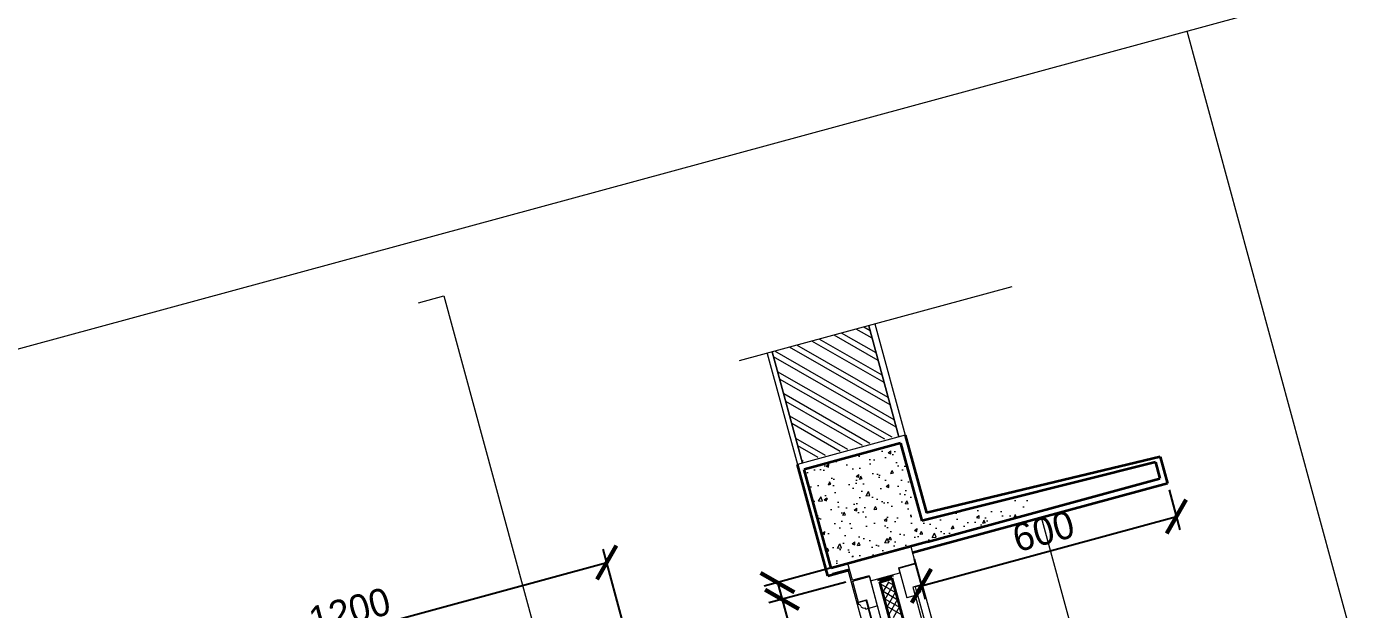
# Model space of a CAD drawing. Header units: millimetres. Extents: x -31731215 to 29997125, y -14487545 to 25622576.
# Drawn here: x 2270703 to 2273768, y -882879 to -881538 of the extents above; entities that cross this region are included whole.
import ezdxf

# ---------------------------------------------------------------- set-up
doc = ezdxf.new("R2010")
doc.units = ezdxf.units.MM
doc.header["$MEASUREMENT"] = 0
doc.linetypes.add('1', pattern=[0])
for name, color, linetype, lineweight in [('DIMNSION', 156, 'Continuous', 15), ('ELE', 245, 'Continuous', 13), ('ele2', 63, 'Continuous', 35), ('glass', 160, 'Continuous', 13), ('HAT', 8, 'Continuous', 9), ('HATCH', 8, '1', 18), ('SECTION', 7, 'Continuous', 35), ('th line', 4, 'Continuous', 50), ('THIN LINES', 54, 'Continuous', 0), ('WALL', 10, '1', 20), ('walls', 10, 'Continuous', 20)]:
    doc.layers.add(name, color=color, linetype=linetype, lineweight=lineweight)
doc.layers.add('DOOR', color=7, linetype='Continuous')
doc.dimstyles.new('ISO-25', dxfattribs={"dimtxt": 63.5, "dimasz": 63.5, "dimexe": 31.75, "dimexo": 15.875, "dimgap": 15.875, "dimtad": 1, "dimtxsty": 'Standard', "dimblk1": 'ARCHTICK', "dimblk2": 'ARCHTICK', "dimsah": 1, "dimcen": 63.5, "dimadec": 0, "dimazin": 0, "dimtfac": 1, "dimtmove": 0, "dimatfit": 3, "dimfxl": 25.4, "dimarcsym": 0})
pattern_1 = [(65.208688, (2133865.176, -970203.8), (71.994142, 12.965064), [7.62, -83.82]), (10.20869, (2133865.18, -970203.8), (-33.65203, 70.047924), [6.096, -67.056234]), (115.66013, (2133871.176, -970202.72), (38.342112, 83.012984), [6.476004, -71.236098]), (61.39289, (2133859.85, -970184.19), (109.045664, 12.217515), [11.43, -125.73]), (111.844245, (2133868.93, -970183.17), (65.672324, 120.415994), [9.71401, -106.85424]), (6.39284, (2133859.85, -970184.19), (65.67232, 120.41599), [9.14399, -100.58389]), (36.208688, (2133870.98, -970186.426), (69.25286, -23.56388), [7.62, -83.82]), (341.20869, (2133870.98, -970186.426), (4.52739, 77.579987), [6.096, -67.056]), (86.660133, (2133876.754, -970188.39), (73.78025, 54.016107), [6.476004, -71.235975]), (52.708688, (2133865.176, -970203.797), (-7.6805432, 32.961558), [0, -66.2432, 0, -68.072, 0, -67.31]), (22.708688, (2133865.176, -970203.797), (15.279399, 45.680437), [0, -38.8112, 0, -64.7192, 0, -25.654]), (342.708688, (2133843.313, -970209.74), (52.9378487, 12.0168487), [0, -25.4, 0, -79.248, 0, -105.156]), (332.708688, (2133833.51, -970212.406), (54.508377, 25.358206), [0, -33.02, 0, -52.6288, 0, -74.676])]

# ---------------------------------------------------------------- blocks, each defined once
blk = doc.blocks.new('_ArchTick')
at = {"color": 0, "linetype": 'ByBlock', "const_width": 0.15}
blk.add_lwpolyline([(-0.5, -0.5), (0.5, 0.5)], dxfattribs=at)
blk = doc.blocks.new('*D611')
at = {"layer": 'Defpoints', "color": 0, "transparency": 16777216}
for p in [(2272038, -882771), (2272077.3, -882915.5, 0), (2270919.3, -883230.3, 0)]:
    blk.add_point(p, dxfattribs=at)
at = {"layer": 'THIN LINES', "color": 0, "lineweight": -2, "transparency": 16777216}
for p, q in [((2272073.1, -882900.2), (2272029.7, -882740.3)), ((2270880, -883085.8), (2272038, -882771)), ((2270915.2, -883215), (2270871.7, -883055.1))]:
    blk.add_line(p, q, dxfattribs=at)
at = {"layer": 'THIN LINES', "color": 0, "lineweight": -2, "transparency": 16777216, "xscale": 63.50000000000001, "yscale": 63.50000000000001, "zscale": 63.50000000000001}
for p, rotation in [((2272038, -882771), 15.20868761616842), ((2270880, -883085.8), 195.2086876161684)]:
    blk.add_blockref('_ArchTick', p, dxfattribs=dict(at, rotation=rotation))
at = {"layer": 'THIN LINES', "color": 0, "transparency": 16777216, "insert": (2271446.5, -882882.4), "char_height": 63.5, "attachment_point": 5, "rotation": 15.2087}
blk.add_mtext('1200', dxfattribs=at)
blk = doc.blocks.new('*D580')
at = {"layer": 'Defpoints', "color": 0, "transparency": 16777216}
for p in [(2272592.8, -882773.3, 0), (2272603.3, -882811.9, 0), (2272441.5, -882855.9)]:
    blk.add_point(p, dxfattribs=at)
at = {"layer": 'THIN LINES', "color": 0, "lineweight": -2, "transparency": 16777216}
for p, q in [((2272577.5, -882777.4), (2272400.3, -882825.6)), ((2272588, -882816), (2272410.8, -882864.2)), ((2272431, -882817.3), (2272441.5, -882855.9)), ((2272441.5, -882855.9), (2272491.4, -883039.7))]:
    blk.add_line(p, q, dxfattribs=at)
for p, xscale, yscale, zscale, rotation in [((2272431, -882817.3), 63.50000000000002, 63.50000000000002, 63.50000000000002, 105.2086876151963), ((2272441.5, -882855.9), 63.50000000000001, 63.50000000000001, 63.50000000000001, 285.2086876151963)]:
    blk.add_blockref('_ArchTick', p, dxfattribs=dict(at, xscale=xscale, yscale=yscale, zscale=zscale, rotation=rotation))
at = {"layer": 'THIN LINES', "color": 0, "transparency": 16777216, "insert": (2272520.7, -882965.9), "char_height": 63.5, "attachment_point": 5, "rotation": 285.2087}
blk.add_mtext('40', dxfattribs=at)
blk = doc.blocks.new('*D648')
at = {"layer": 'Defpoints', "color": 0, "transparency": 16777216}
for p in [(2273328.2, -882588.9, 0), (2273349, -882665.3), (2272741.5, -882748.4, 0)]:
    blk.add_point(p, dxfattribs=at)
at = {"layer": 'THIN LINES', "color": 0, "lineweight": -2, "transparency": 16777216}
for p, q in [((2273332.4, -882604.2), (2273357.3, -882695.9)), ((2272762.3, -882824.8), (2273349, -882665.3)), ((2272745.7, -882763.7), (2272770.6, -882855.4))]:
    blk.add_line(p, q, dxfattribs=at)
at = {"layer": 'THIN LINES', "color": 0, "lineweight": -2, "transparency": 16777216, "xscale": 63.50000000000001, "yscale": 63.50000000000001, "zscale": 63.50000000000001}
for p, rotation in [((2273349, -882665.3), 15.2086876161674), ((2272762.3, -882824.8), 195.2086876161674)]:
    blk.add_blockref('_ArchTick', p, dxfattribs=dict(at, rotation=rotation))
at = {"layer": 'THIN LINES', "color": 0, "transparency": 16777216, "insert": (2273043.1, -882699), "char_height": 63.5, "attachment_point": 5, "rotation": 15.2087}
blk.add_mtext('600', dxfattribs=at)

msp = doc.modelspace()

# ---------------------------------------------------------------- hatches: boundary and pattern name
at = {"layer": 'HATCH'}
h = msp.add_hatch(dxfattribs=at)
h.set_pattern_fill('AR-CONC', color=256, scale=0.4, angle=15.208688, style=0)
h.set_pattern_definition(pattern_1)
h.paths.add_polyline_path([(2272714.51, -882496.658), (2272492.565, -882556.995), (2272554.214, -882783.765), (2272776.159, -882723.428)])
h = msp.add_hatch(dxfattribs=at)
h.set_pattern_fill('AR-CONC', color=256, scale=0.4, angle=15.208688, style=0)
h.set_pattern_definition(pattern_1)
h.paths.add_polyline_path([(2273011.365, -882619.136), (2272763.042, -882675.179), (2272776.159, -882723.428), (2273021.579, -882656.708)])

# ---------------------------------------------------------------- linework, layer by layer
at = {"layer": 'DIMNSION'}
for p, q in [((2272666.913, -882817.126, 0), (2272668.366, -882814.586, 0)), ((2272704.55, -882841.213, 0), (2272668.923, -882820.816, 0)), ((2272673.166, -882840.126, 0), (2272687.04, -882815.891, 0)), ((2272677.803, -882857.185, 0), (2272698.882, -882820.365, 0)), ((2272699.912, -882824.154, 0), (2272685.981, -882816.179, 0)), ((2272709.187, -882858.271, 0), (2272672.368, -882837.192, 0)), ((2272713.825, -882875.33, 0), (2272677.005, -882854.251, 0)), ((2272682.44, -882874.243, 0), (2272703.52, -882837.424, 0)), ((2272687.078, -882891.302, 0), (2272708.157, -882854.482, 0)), ((2272717.884, -882892.058, 0), (2272681.643, -882871.309, 0)), ((2272697.946, -882897.478, 0), (2272712.795, -882871.541, 0))]:
    msp.add_line(p, q, dxfattribs=at)
at = {"layer": 'DOOR', "linetype": 'Continuous'}
msp.add_line((2272592.813, -882773.271, 0), (2272737.559, -882733.921, 0), dxfattribs=at)
at = {"layer": 'ELE'}
for p, q in [((2272737.559, -882733.921, 0), (2272748.053, -882772.52, 0)), ((2272603.306, -882811.87, 0), (2272592.813, -882773.271, 0)), ((2272645.053, -882812.957, 0), (2272712.602, -882794.593, 0)), ((2272709.454, -882783.014, 0), (2272748.053, -882772.52, 0)), ((2272709.454, -882783.014, 0), (2272712.602, -882794.593, 0)), ((2272748.578, -882774.45, 0), (2272709.978, -882784.944, 0)), ((2272709.978, -882784.944, 0), (2272728.342, -882852.492, 0)), ((2272748.578, -882774.45, 0), (2272761.694, -882822.699, 0)), ((2272641.905, -882801.377, 0), (2272603.306, -882811.87, 0)), ((2272603.831, -882813.8, 0), (2272642.43, -882803.307, 0)), ((2272603.831, -882813.8, 0), (2272616.948, -882862.049, 0)), ((2272641.905, -882801.377, 0), (2272645.053, -882812.957, 0)), ((2272642.43, -882803.307, 0), (2272660.794, -882870.855, 0)), ((2272761.694, -882822.699, 0), (2272742.395, -882827.946, 0)), ((2272747.641, -882847.245, 0), (2272728.342, -882852.492, 0)), ((2272742.395, -882827.946, 0), (2272747.641, -882847.245, 0)), ((2272616.948, -882862.049, 0), (2272636.247, -882856.803, 0)), ((2272636.247, -882856.803, 0), (2272641.494, -882876.102, 0)), ((2272641.494, -882876.102, 0), (2272660.794, -882870.855, 0))]:
    msp.add_line(p, q, dxfattribs=at)
at = {"layer": 'ele2'}
for p, q in [((2272665.583, -882812.234, 0), (2272664.353, -882807.71, 0)), ((2272741.028, -883089.752, 0), (2272666.37, -882815.129, 0)), ((2272694.532, -882804.364, 0), (2272693.302, -882799.84, 0)), ((2272769.977, -883081.882, 0), (2272695.319, -882807.259, 0))]:
    msp.add_line(p, q, dxfattribs=at)
at = {"layer": 'glass', "linetype": 'Continuous'}
for p, q in [((2272747.641, -882847.245, 0), (2272808.576, -883071.389, 0)), ((2272748.185, -882826.372, 0), (2272748.381, -882827.095, 0)), ((2272753.431, -882845.671, 0), (2272814.366, -883069.815, 0)), ((2272635.041, -882857.13, 0), (2272701.223, -883100.574, 0)), ((2272701.223, -883100.574, 0), (2272635.041, -882857.13, 0)), ((2272702.429, -883100.246, 0), (2272641.494, -882876.102, 0))]:
    msp.add_line(p, q, dxfattribs=at)
at = {"layer": 'HAT'}
for p, q in [((2272658.02, -882288.866, 0), (2272578.245, -882243.195, 0)), ((2272648.745, -882254.749, 0), (2272612.362, -882233.92, 0)), ((2272644.108, -882237.69, 0), (2272629.421, -882229.282, 0)), ((2272685.845, -882391.217, 0), (2272475.894, -882271.02, 0)), ((2272676.57, -882357.1, 0), (2272510.011, -882261.745, 0)), ((2272671.932, -882340.042, 0), (2272527.07, -882257.107, 0)), ((2272662.657, -882305.925, 0), (2272561.187, -882247.832, 0)), ((2272704.395, -882459.451, 0), (2272422.113, -882297.844, 0)), ((2272699.757, -882442.393, 0), (2272424.718, -882284.932, 0)), ((2272690.482, -882408.276, 0), (2272458.835, -882275.657, 0)), ((2272695.063, -882482.916, 0), (2272431.388, -882331.961, 0)), ((2272678.005, -882487.554, 0), (2272436.025, -882349.02, 0)), ((2272643.888, -882496.829, 0), (2272445.3, -882383.137, 0)), ((2272626.829, -882501.466, 0), (2272449.938, -882400.195, 0)), ((2272592.712, -882510.741, 0), (2272459.213, -882434.312, 0)), ((2272575.654, -882515.379, 0), (2272463.85, -882451.371, 0)), ((2272541.537, -882524.654, 0), (2272473.125, -882485.488, 0)), ((2272524.478, -882529.291, 0), (2272477.763, -882502.546, 0)), ((2272490.361, -882538.566, 0), (2272487.038, -882536.664, 0))]:
    msp.add_line(p, q, dxfattribs=at)
at = {"layer": 'HAT', "linetype": 'Continuous'}
for p, q in [((2272680.303, -883106.261, 0), (2272593.921, -882788.514, 0)), ((2272645.053, -882812.957, 0), (2272721.729, -883094.999, 0)), ((2272762.613, -882823.226, 0), (2272748.381, -882827.095, 0)), ((2272761.97, -882820.86, 0), (2272764.074, -882820.288, 0)), ((2272762.613, -882823.226, 0), (2272761.97, -882820.86, 0)), ((2272765.139, -882824.206, 0), (2272763.276, -882824.712, 0)), ((2272763.276, -882824.712, 0), (2272764.101, -882827.749, 0)), ((2272765.139, -882824.206, 0), (2272764.074, -882820.288, 0)), ((2272765.139, -882824.206, 0), (2272830.703, -883065.374, 0)), ((2272753.431, -882845.671, 0), (2272748.381, -882827.095, 0)), ((2272755.128, -882845.21, 0), (2272753.431, -882845.671, 0)), ((2272755.128, -882845.21, 0), (2272754.361, -882842.387, 0)), ((2272615.779, -882860.603, 0), (2272613.675, -882861.175, 0)), ((2272614.74, -882865.093, 0), (2272613.675, -882861.175, 0)), ((2272614.74, -882865.093, 0), (2272616.604, -882864.586, 0)), ((2272616.422, -882862.969, 0), (2272615.779, -882860.603, 0)), ((2272616.422, -882862.969, 0), (2272635.238, -882857.854, 0)), ((2272616.604, -882864.586, 0), (2272617.429, -882867.622, 0)), ((2272634.007, -882878.137, 0), (2272633.24, -882875.315, 0)), ((2272634.007, -882878.137, 0), (2272640.288, -882876.43, 0)), ((2272640.288, -882876.43, 0), (2272635.238, -882857.854, 0))]:
    msp.add_line(p, q, dxfattribs=at)
for centre, radius, start, end in [((2272754.222, -882835.434, 0), 6.955, 271.144155, 14.078334), ((2272766.467, -882832.801, 0), 5.579, 115.095161, 189.708237), ((2272617.946, -882873.178, 0), 5.579, 20.709138, 95.322215), ((2272629.839, -882869.248, 0), 6.955, 196.339041, 299.27322)]:
    msp.add_arc(centre, radius, start, end, dxfattribs=at)
at = {"layer": 'SECTION'}
for p, q in [((2272725.049, -882478.248, 0), (2272773.581, -882656.769, 0)), ((2272714.51, -882496.658, 0), (2272492.565, -882556.995, 0)), ((2272714.51, -882496.658, 0), (2272763.042, -882675.179, 0)), ((2272546.569, -882801.387, 0), (2272477.05, -882545.669, 0)), ((2273300.858, -882540.435, 0), (2272763.042, -882675.179, 0)), ((2273311.517, -882527.522, 0), (2272773.581, -882656.769, 0)), ((2273300.858, -882540.435, 0), (2273311.072, -882578.008, 0)), ((2273311.517, -882527.522, 0), (2273328.202, -882588.895, 0)), ((2272554.214, -882783.765, 0), (2272492.565, -882556.995, 0)), ((2272776.159, -882723.428, 0), (2273311.072, -882578.008, 0)), ((2273328.202, -882588.895, 0), (2272794.568, -882733.967, 0)), ((2272776.159, -882723.428, 0), (2272554.214, -882783.765, 0)), ((2272794.568, -882733.967, 0), (2272741.494, -882748.396, 0)), ((2272546.569, -882801.387, 0), (2272596.748, -882787.746, 0)), ((2272596.748, -882787.746, 0), (2272558.149, -882798.239, 0))]:
    msp.add_line(p, q, dxfattribs=at)
at = {"layer": 'th line', "linetype": 'Continuous'}
for p, q in [((2272665.583, -882812.234, 0), (2272664.353, -882807.71, 0)), ((2272665.583, -882812.234, 0), (2272694.532, -882804.364, 0)), ((2272666.37, -882815.129, 0), (2272695.319, -882807.259, 0)), ((2272694.532, -882804.364, 0), (2272693.302, -882799.84, 0))]:
    msp.add_line(p, q, dxfattribs=at)
at = {"layer": 'THIN LINES'}
for p, q in [((2262675.822, -884456.247, 0), (2276055.939, -880818.772)), ((2273373.357, -881548.05, 0), (2274353.286, -885152.625, 0)), ((2272970.137, -882136.656, 0), (2272342.7, -882307.229, 0)), ((2273328.202, -882588.895, 0), (2273328.202, -882588.895, 0)), ((2273325.854, -883723.831, 0), (2273038.709, -882667.596, 0)), ((2272765.139, -882824.206, 0), (2272830.703, -883065.374, 0))]:
    msp.add_line(p, q, dxfattribs=at)
at = {"layer": 'WALL', "elevation": 0}
for points in [[(2271605.17, -882173.219), (2271663.6, -882157.335)], [(2271663.6, -882157.335), (2272584.535, -885544.91)]]:
    msp.add_lwpolyline(points, dxfattribs=at)
at = {"layer": 'walls'}
for p, q in [((2272710.544, -882482.069, 0), (2272640.968, -882226.143, 0)), ((2272640.968, -882226.143, 0), (2272710.544, -882482.069, 0)), ((2272655.443, -882222.208, 0), (2272725.018, -882478.134, 0)), ((2272407.475, -882289.742, 0), (2272477.05, -882545.669, 0)), ((2272488.599, -882542.407, 0), (2272419.024, -882286.48, 0)), ((2272419.024, -882286.48, 0), (2272488.599, -882542.407, 0)), ((2272725.049, -882478.248, 0), (2272477.05, -882545.669, 0))]:
    msp.add_line(p, q, dxfattribs=at)

# ---------------------------------------------------------------- dimensions: what is measured, and where the dimension line sits
at = {"layer": 'THIN LINES'}
dim = msp.add_aligned_dim(p1=(2272741.494, -882748.396, 0), p2=(2273328.202, -882588.895, 0), distance=-79.132, text='600', dimstyle='ISO-25', dxfattribs=at)
dim.commit()
dim.dimension.update_dxf_attribs({"geometry": '*D648', "text_midpoint": (2273043.114, -882699.049)})
for p1, p2, distance, picture, middle in [((2270919.328, -883230.292, 0), (2272077.3, -882915.49, 0), 149.776, '*D611', (2271446.529, -882882.404)), ((2272592.813, -882773.271, 0), (2272603.306, -882811.87, 0), -167.707, '*D580', (2272520.747, -882965.924, 0))]:
    dim = msp.add_aligned_dim(p1=p1, p2=p2, distance=distance, dimstyle='ISO-25', dxfattribs=at)
    dim.commit()
    dim.dimension.update_dxf_attribs({"geometry": picture, "text_midpoint": middle})

doc.saveas('drawing.dxf')
